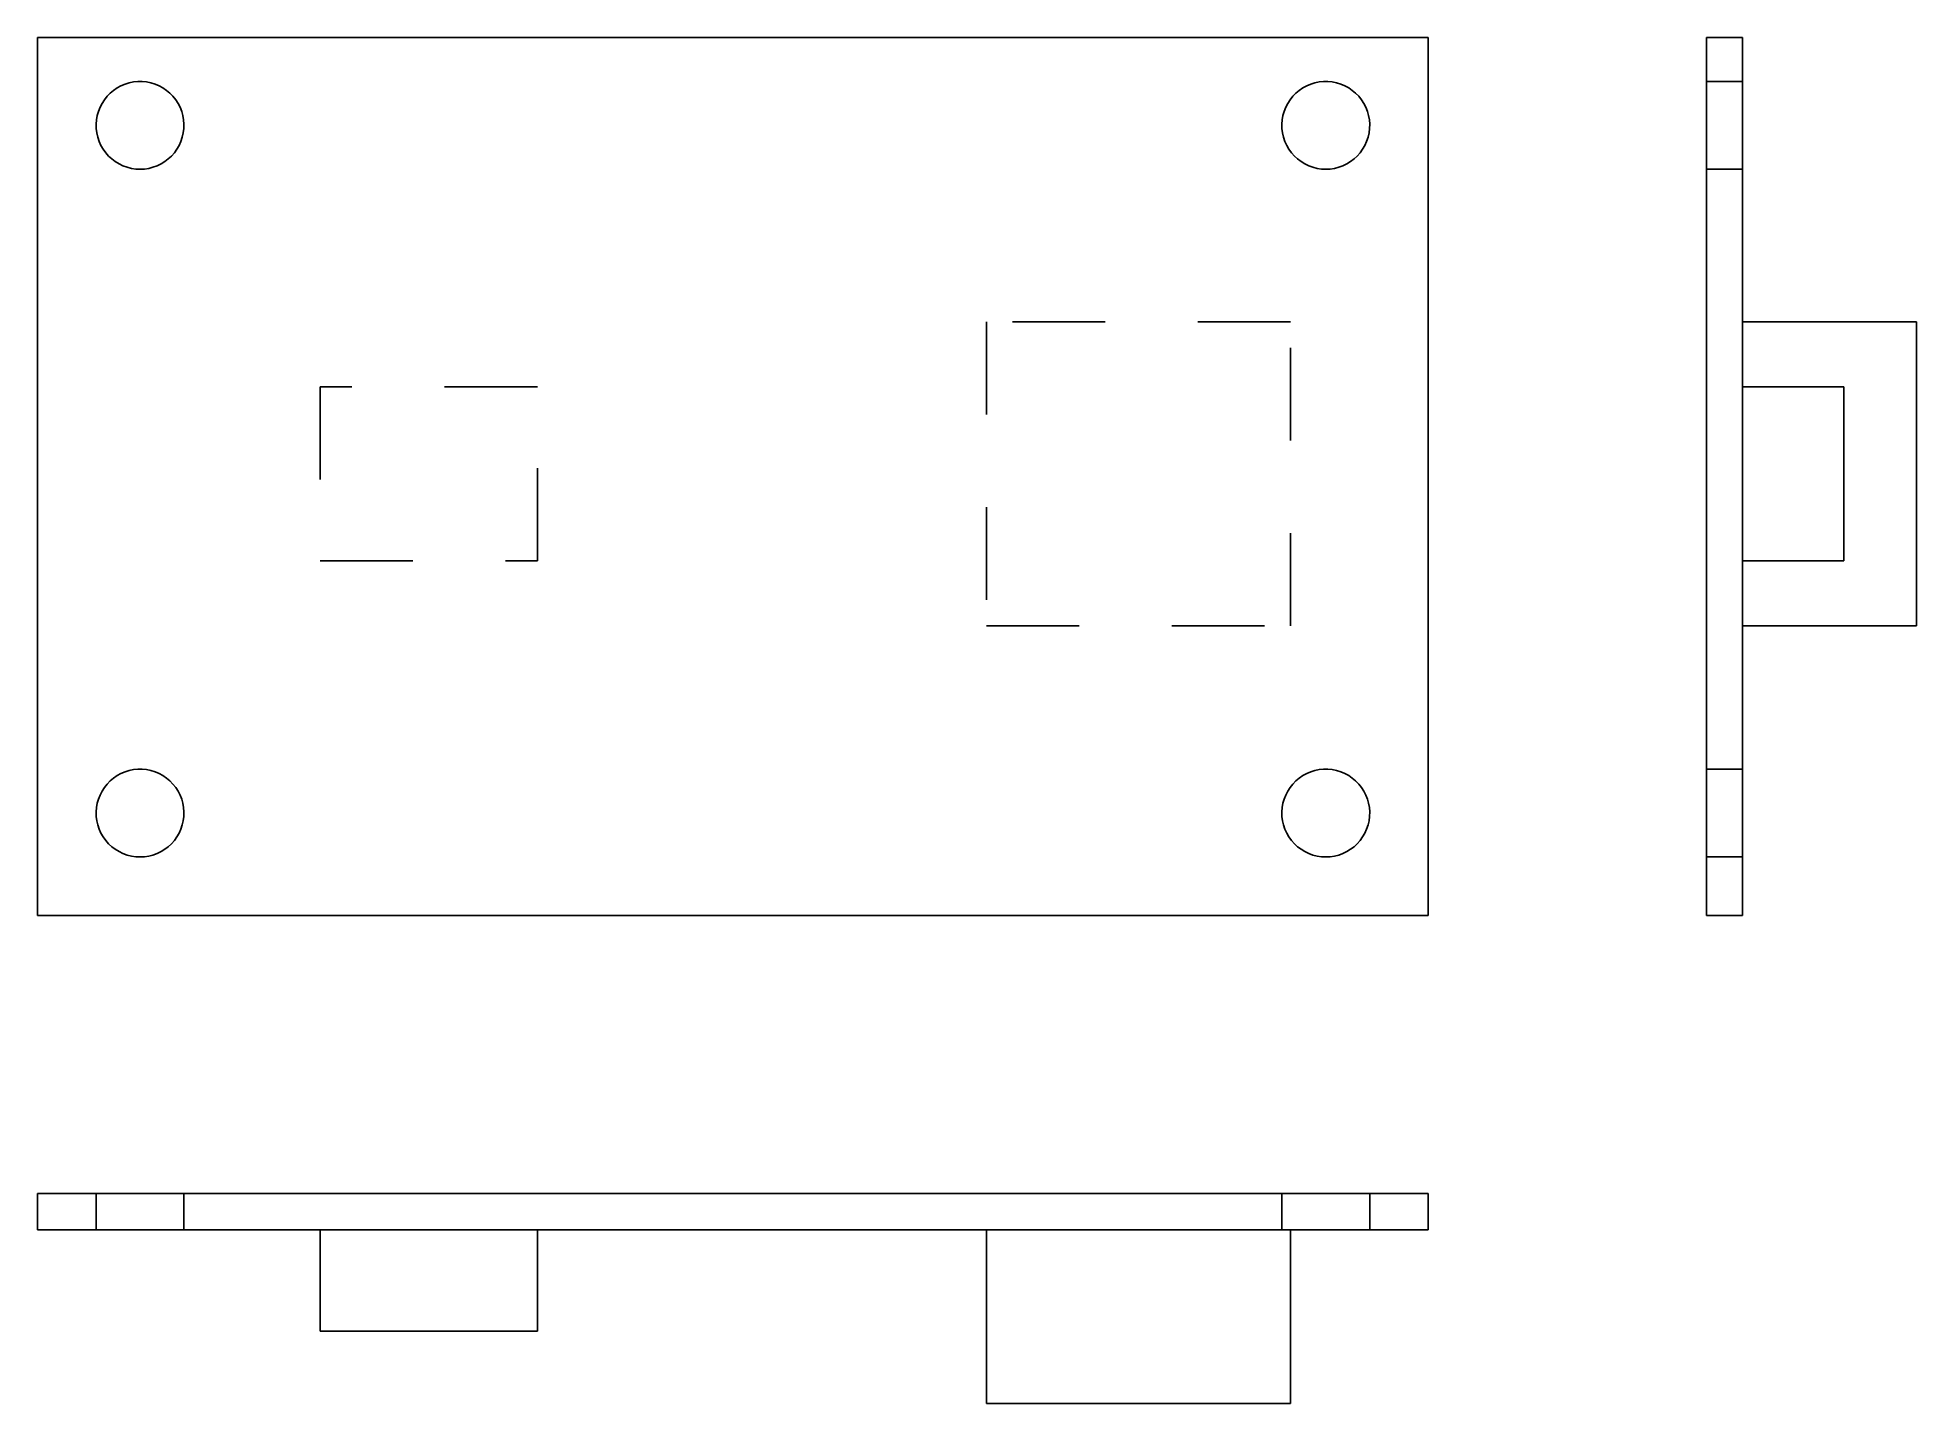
# Model space of a CAD drawing. Extents: x 0 to 2.03, y 0 to 1.47.
import ezdxf

# ---------------------------------------------------------------- set-up
doc = ezdxf.new("R2010")
doc.units = 0
doc.linetypes.add('HIDDEN', pattern=[0.075, 0.050025, -0.024975])
for name, color, linetype in [('FRONT', 7, 'CONTINUOUS'), ('FRONT_HID', 7, 'HIDDEN'), ('LEFT', 7, 'CONTINUOUS'), ('LEFT_HID', 7, 'HIDDEN'), ('TOP', 7, 'CONTINUOUS'), ('TOP_HID', 7, 'HIDDEN')]:
    doc.layers.add(name, color=color, linetype=linetype)

msp = doc.modelspace()

# ---------------------------------------------------------------- linework, layer by layer
at = {"layer": 'FRONT'}
for p, q in [((0, 1.473931), (0, 0.526563)), ((1.5, 1.473931), (0, 1.473931)), ((1.5, 0.526563), (1.5, 1.473931)), ((0.085827, 1.419613), (0.081925, 1.416953)), ((0.089974, 1.421872), (0.085827, 1.419613)), ((0.094325, 1.423706), (0.089974, 1.421872)), ((0.098838, 1.425098), (0.094325, 1.423706)), ((0.103466, 1.426033), (0.098838, 1.425098)), ((0.108165, 1.426504), (0.103466, 1.426033)), ((0.112887, 1.426504), (0.108165, 1.426504)), ((0.117586, 1.426033), (0.112887, 1.426504)), ((0.122215, 1.425098), (0.117586, 1.426033)), ((0.126727, 1.423706), (0.122215, 1.425098)), ((0.131079, 1.421872), (0.126727, 1.423706)), ((0.135226, 1.419613), (0.131079, 1.421872)), ((0.139128, 1.416953), (0.135226, 1.419613)), ((1.364774, 1.419613), (1.360872, 1.416953)), ((1.368921, 1.421872), (1.364774, 1.419613)), ((1.373273, 1.423706), (1.368921, 1.421872)), ((1.377785, 1.425098), (1.373273, 1.423706)), ((1.382414, 1.426033), (1.377785, 1.425098)), ((1.387113, 1.426504), (1.382414, 1.426033)), ((1.391835, 1.426504), (1.387113, 1.426504)), ((1.396534, 1.426033), (1.391835, 1.426504)), ((1.401162, 1.425098), (1.396534, 1.426033)), ((1.405675, 1.423706), (1.401162, 1.425098)), ((1.410026, 1.421872), (1.405675, 1.423706)), ((1.414173, 1.419613), (1.410026, 1.421872)), ((1.418075, 1.416953), (1.414173, 1.419613)), ((0.06735, 1.398676), (0.065624, 1.39428)), ((0.069504, 1.402878), (0.06735, 1.398676)), ((0.072066, 1.406845), (0.069504, 1.402878)), ((0.07501, 1.410537), (0.072066, 1.406845)), ((0.078308, 1.413918), (0.07501, 1.410537)), ((0.081925, 1.416953), (0.078308, 1.413918)), ((0.142745, 1.413918), (0.139128, 1.416953)), ((0.146042, 1.410537), (0.142745, 1.413918)), ((0.148987, 1.406845), (0.146042, 1.410537)), ((0.151549, 1.402878), (0.148987, 1.406845)), ((0.153703, 1.398676), (0.151549, 1.402878)), ((0.155428, 1.39428), (0.153703, 1.398676)), ((1.346297, 1.398676), (1.344572, 1.39428)), ((1.348451, 1.402878), (1.346297, 1.398676)), ((1.351013, 1.406845), (1.348451, 1.402878)), ((1.353958, 1.410537), (1.351013, 1.406845)), ((1.357255, 1.413918), (1.353958, 1.410537)), ((1.360872, 1.416953), (1.357255, 1.413918)), ((1.421692, 1.413918), (1.418075, 1.416953)), ((1.42499, 1.410537), (1.421692, 1.413918)), ((1.427934, 1.406845), (1.42499, 1.410537)), ((1.430496, 1.402878), (1.427934, 1.406845)), ((1.43265, 1.398676), (1.430496, 1.402878)), ((1.434376, 1.39428), (1.43265, 1.398676)), ((0.063526, 1.385084), (0.063173, 1.380375)), ((0.063173, 1.380375), (0.06329, 1.375654)), ((0.064346, 1.389735), (0.063526, 1.385084)), ((0.065624, 1.39428), (0.064346, 1.389735)), ((0.156707, 1.389735), (0.155428, 1.39428)), ((0.157527, 1.385084), (0.156707, 1.389735)), ((0.15788, 1.380375), (0.157527, 1.385084)), ((0.157762, 1.375654), (0.15788, 1.380375)), ((1.342473, 1.385084), (1.34212, 1.380375)), ((1.34212, 1.380375), (1.342238, 1.375654)), ((1.343293, 1.389735), (1.342473, 1.385084)), ((1.344572, 1.39428), (1.343293, 1.389735)), ((1.435654, 1.389735), (1.434376, 1.39428)), ((1.436474, 1.385084), (1.435654, 1.389735)), ((1.436827, 1.380375), (1.436474, 1.385084)), ((1.43671, 1.375654), (1.436827, 1.380375)), ((0.06329, 1.375654), (0.063878, 1.370969)), ((0.063878, 1.370969), (0.064928, 1.366365)), ((0.064928, 1.366365), (0.066432, 1.361888)), ((0.066432, 1.361888), (0.068374, 1.357584)), ((0.152678, 1.357584), (0.15462, 1.361888)), ((0.15462, 1.361888), (0.156124, 1.366365)), ((0.156124, 1.366365), (0.157175, 1.370969)), ((0.157175, 1.370969), (0.157762, 1.375654)), ((1.342238, 1.375654), (1.342825, 1.370969)), ((1.342825, 1.370969), (1.343876, 1.366365)), ((1.343876, 1.366365), (1.34538, 1.361888)), ((1.34538, 1.361888), (1.347322, 1.357584)), ((1.431626, 1.357584), (1.433568, 1.361888)), ((1.433568, 1.361888), (1.435072, 1.366365)), ((1.435072, 1.366365), (1.436122, 1.370969)), ((1.436122, 1.370969), (1.43671, 1.375654)), ((0.068374, 1.357584), (0.070736, 1.353495)), ((0.070736, 1.353495), (0.073492, 1.34966)), ((0.073492, 1.34966), (0.076617, 1.34612)), ((0.076617, 1.34612), (0.080078, 1.342908)), ((0.080078, 1.342908), (0.083843, 1.340056)), ((0.083843, 1.340056), (0.087872, 1.337594)), ((0.087872, 1.337594), (0.092127, 1.335545)), ((0.128926, 1.335545), (0.13318, 1.337594)), ((0.13318, 1.337594), (0.13721, 1.340056)), ((0.13721, 1.340056), (0.140974, 1.342908)), ((0.140974, 1.342908), (0.144436, 1.34612)), ((0.144436, 1.34612), (0.14756, 1.34966)), ((0.14756, 1.34966), (0.150317, 1.353495)), ((0.150317, 1.353495), (0.152678, 1.357584)), ((1.347322, 1.357584), (1.349683, 1.353495)), ((1.349683, 1.353495), (1.35244, 1.34966)), ((1.35244, 1.34966), (1.355564, 1.34612)), ((1.355564, 1.34612), (1.359026, 1.342908)), ((1.359026, 1.342908), (1.36279, 1.340056)), ((1.36279, 1.340056), (1.36682, 1.337594)), ((1.36682, 1.337594), (1.371074, 1.335545)), ((1.407873, 1.335545), (1.412128, 1.337594)), ((1.412128, 1.337594), (1.416157, 1.340056)), ((1.416157, 1.340056), (1.419922, 1.342908)), ((1.419922, 1.342908), (1.423383, 1.34612)), ((1.423383, 1.34612), (1.426508, 1.34966)), ((1.426508, 1.34966), (1.429264, 1.353495)), ((1.429264, 1.353495), (1.431626, 1.357584)), ((0.092127, 1.335545), (0.096564, 1.33393)), ((0.096564, 1.33393), (0.10114, 1.332765)), ((0.10114, 1.332765), (0.10581, 1.332061)), ((0.10581, 1.332061), (0.110526, 1.331826)), ((0.110526, 1.331826), (0.115243, 1.332061)), ((0.115243, 1.332061), (0.119912, 1.332765)), ((0.119912, 1.332765), (0.124488, 1.33393)), ((0.124488, 1.33393), (0.128926, 1.335545)), ((1.371074, 1.335545), (1.375512, 1.33393)), ((1.375512, 1.33393), (1.380088, 1.332765)), ((1.380088, 1.332765), (1.384757, 1.332061)), ((1.384757, 1.332061), (1.389474, 1.331826)), ((1.389474, 1.331826), (1.39419, 1.332061)), ((1.39419, 1.332061), (1.39886, 1.332765)), ((1.39886, 1.332765), (1.403436, 1.33393)), ((1.403436, 1.33393), (1.407873, 1.335545)), ((0.078308, 0.671812), (0.07501, 0.668432)), ((0.081925, 0.674848), (0.078308, 0.671812)), ((0.085827, 0.677508), (0.081925, 0.674848)), ((0.089974, 0.679766), (0.085827, 0.677508)), ((0.094325, 0.681601), (0.089974, 0.679766)), ((0.098838, 0.682992), (0.094325, 0.681601)), ((0.103466, 0.683928), (0.098838, 0.682992)), ((0.108165, 0.684398), (0.103466, 0.683928)), ((0.112887, 0.684398), (0.108165, 0.684398)), ((0.117586, 0.683928), (0.112887, 0.684398)), ((0.122215, 0.682992), (0.117586, 0.683928)), ((0.126727, 0.681601), (0.122215, 0.682992)), ((0.131079, 0.679766), (0.126727, 0.681601)), ((0.135226, 0.677508), (0.131079, 0.679766)), ((0.139128, 0.674848), (0.135226, 0.677508)), ((0.142745, 0.671812), (0.139128, 0.674848)), ((0.146042, 0.668432), (0.142745, 0.671812)), ((1.357255, 0.671812), (1.353958, 0.668432)), ((1.360872, 0.674848), (1.357255, 0.671812)), ((1.364774, 0.677508), (1.360872, 0.674848)), ((1.368921, 0.679766), (1.364774, 0.677508)), ((1.373273, 0.681601), (1.368921, 0.679766)), ((1.377785, 0.682992), (1.373273, 0.681601)), ((1.382414, 0.683928), (1.377785, 0.682992)), ((1.387113, 0.684398), (1.382414, 0.683928)), ((1.391835, 0.684398), (1.387113, 0.684398)), ((1.396534, 0.683928), (1.391835, 0.684398)), ((1.401162, 0.682992), (1.396534, 0.683928)), ((1.405675, 0.681601), (1.401162, 0.682992)), ((1.410026, 0.679766), (1.405675, 0.681601)), ((1.414173, 0.677508), (1.410026, 0.679766)), ((1.418075, 0.674848), (1.414173, 0.677508)), ((1.421692, 0.671812), (1.418075, 0.674848)), ((1.42499, 0.668432), (1.421692, 0.671812)), ((0.065624, 0.652175), (0.064346, 0.647629)), ((0.06735, 0.656571), (0.065624, 0.652175)), ((0.069504, 0.660773), (0.06735, 0.656571)), ((0.072066, 0.66474), (0.069504, 0.660773)), ((0.07501, 0.668432), (0.072066, 0.66474)), ((0.148987, 0.66474), (0.146042, 0.668432)), ((0.151549, 0.660773), (0.148987, 0.66474)), ((0.153703, 0.656571), (0.151549, 0.660773)), ((0.155428, 0.652175), (0.153703, 0.656571)), ((0.156707, 0.647629), (0.155428, 0.652175)), ((1.344572, 0.652175), (1.343293, 0.647629)), ((1.346297, 0.656571), (1.344572, 0.652175)), ((1.348451, 0.660773), (1.346297, 0.656571)), ((1.351013, 0.66474), (1.348451, 0.660773)), ((1.353958, 0.668432), (1.351013, 0.66474)), ((1.427934, 0.66474), (1.42499, 0.668432)), ((1.430496, 0.660773), (1.427934, 0.66474)), ((1.43265, 0.656571), (1.430496, 0.660773)), ((1.434376, 0.652175), (1.43265, 0.656571)), ((1.435654, 0.647629), (1.434376, 0.652175)), ((0.063526, 0.642979), (0.063173, 0.63827)), ((0.063173, 0.63827), (0.06329, 0.633549)), ((0.06329, 0.633549), (0.063878, 0.628863)), ((0.064346, 0.647629), (0.063526, 0.642979)), ((0.063878, 0.628863), (0.064928, 0.62426)), ((0.156124, 0.62426), (0.157175, 0.628863)), ((0.157527, 0.642979), (0.156707, 0.647629)), ((0.157175, 0.628863), (0.157762, 0.633549)), ((0.15788, 0.63827), (0.157527, 0.642979)), ((0.157762, 0.633549), (0.15788, 0.63827)), ((1.342473, 0.642979), (1.34212, 0.63827)), ((1.34212, 0.63827), (1.342238, 0.633549)), ((1.342238, 0.633549), (1.342825, 0.628863)), ((1.343293, 0.647629), (1.342473, 0.642979)), ((1.342825, 0.628863), (1.343876, 0.62426)), ((1.435072, 0.62426), (1.436122, 0.628863)), ((1.436474, 0.642979), (1.435654, 0.647629)), ((1.436122, 0.628863), (1.43671, 0.633549)), ((1.436827, 0.63827), (1.436474, 0.642979)), ((1.43671, 0.633549), (1.436827, 0.63827)), ((0.064928, 0.62426), (0.066432, 0.619783)), ((0.066432, 0.619783), (0.068374, 0.615479)), ((0.068374, 0.615479), (0.070736, 0.611389)), ((0.070736, 0.611389), (0.073492, 0.607555)), ((0.14756, 0.607555), (0.150317, 0.611389)), ((0.150317, 0.611389), (0.152678, 0.615479)), ((0.152678, 0.615479), (0.15462, 0.619783)), ((0.15462, 0.619783), (0.156124, 0.62426)), ((1.343876, 0.62426), (1.34538, 0.619783)), ((1.34538, 0.619783), (1.347322, 0.615479)), ((1.347322, 0.615479), (1.349683, 0.611389)), ((1.349683, 0.611389), (1.35244, 0.607555)), ((1.426508, 0.607555), (1.429264, 0.611389)), ((1.429264, 0.611389), (1.431626, 0.615479)), ((1.431626, 0.615479), (1.433568, 0.619783)), ((1.433568, 0.619783), (1.435072, 0.62426)), ((0.073492, 0.607555), (0.076617, 0.604014)), ((0.076617, 0.604014), (0.080078, 0.600803)), ((0.080078, 0.600803), (0.083843, 0.597951)), ((0.083843, 0.597951), (0.087872, 0.595489)), ((0.087872, 0.595489), (0.092127, 0.59344)), ((0.092127, 0.59344), (0.096564, 0.591825)), ((0.096564, 0.591825), (0.10114, 0.59066)), ((0.10114, 0.59066), (0.10581, 0.589956)), ((0.10581, 0.589956), (0.110526, 0.58972)), ((0.110526, 0.58972), (0.115243, 0.589956)), ((0.115243, 0.589956), (0.119912, 0.59066)), ((0.119912, 0.59066), (0.124488, 0.591825)), ((0.124488, 0.591825), (0.128926, 0.59344)), ((0.128926, 0.59344), (0.13318, 0.595489)), ((0.13318, 0.595489), (0.13721, 0.597951)), ((0.13721, 0.597951), (0.140974, 0.600803)), ((0.140974, 0.600803), (0.144436, 0.604014)), ((0.144436, 0.604014), (0.14756, 0.607555)), ((1.35244, 0.607555), (1.355564, 0.604014)), ((1.355564, 0.604014), (1.359026, 0.600803)), ((1.359026, 0.600803), (1.36279, 0.597951)), ((1.36279, 0.597951), (1.36682, 0.595489)), ((1.36682, 0.595489), (1.371074, 0.59344)), ((1.371074, 0.59344), (1.375512, 0.591825)), ((1.375512, 0.591825), (1.380088, 0.59066)), ((1.380088, 0.59066), (1.384757, 0.589956)), ((1.384757, 0.589956), (1.389474, 0.58972)), ((1.389474, 0.58972), (1.39419, 0.589956)), ((1.39419, 0.589956), (1.39886, 0.59066)), ((1.39886, 0.59066), (1.403436, 0.591825)), ((1.403436, 0.591825), (1.407873, 0.59344)), ((1.407873, 0.59344), (1.412128, 0.595489)), ((1.412128, 0.595489), (1.416157, 0.597951)), ((1.416157, 0.597951), (1.419922, 0.600803)), ((1.419922, 0.600803), (1.423383, 0.604014)), ((1.423383, 0.604014), (1.426508, 0.607555)), ((0, 0.526563), (1.5, 0.526563))]:
    msp.add_line(p, q, dxfattribs=at)
at = {"layer": 'FRONT_HID', "linetype": 'HIDDEN'}
for p, q in [((1.023438, 1.167188), (1.023438, 0.839063)), ((1.351562, 1.167188), (1.023438, 1.167188)), ((1.351562, 1.167188), (1.023438, 1.167188)), ((1.023438, 1.167188), (1.023438, 0.839063)), ((1.351562, 0.839063), (1.351562, 1.167188)), ((1.351562, 0.839063), (1.351562, 1.167188)), ((0.304688, 1.096875), (0.304688, 0.909375)), ((0.539063, 1.096875), (0.304688, 1.096875)), ((0.304688, 1.096875), (0.304688, 0.909375)), ((0.539063, 1.096875), (0.304688, 1.096875)), ((0.539063, 0.909375), (0.539063, 1.096875)), ((0.539063, 0.909375), (0.539063, 1.096875)), ((0.304688, 0.909375), (0.539063, 0.909375)), ((0.304688, 0.909375), (0.539063, 0.909375)), ((1.023438, 0.839063), (1.351562, 0.839063)), ((1.023438, 0.839063), (1.351562, 0.839063))]:
    msp.add_line(p, q, dxfattribs=at)
at = {"layer": 'LEFT'}
for p, q in [((1.8, 1.473931), (1.839063, 1.473931)), ((1.8, 1.473931), (1.8, 0.526563)), ((1.839063, 1.473931), (1.839063, 0.526563)), ((1.839063, 1.167188), (2.026563, 1.167188)), ((2.026563, 1.167188), (2.026563, 0.839063)), ((1.839063, 1.096875), (1.948438, 1.096875)), ((1.948438, 1.096875), (1.948438, 0.909375)), ((1.839063, 0.909375), (1.948438, 0.909375)), ((1.839063, 0.839063), (2.026563, 0.839063)), ((1.8, 0.526563), (1.839063, 0.526563))]:
    msp.add_line(p, q, dxfattribs=at)
at = {"layer": 'LEFT_HID', "linetype": 'HIDDEN'}
for p, q in [((1.839063, 0.526563), (1.839063, 1.473931)), ((1.8, 1.331826), (1.8, 1.426562)), ((1.8, 1.426562), (1.8, 1.331826)), ((1.8, 1.331826), (1.8, 1.426562)), ((1.8, 1.426562), (1.8, 1.331826)), ((1.839063, 1.426562), (1.8, 1.426562)), ((1.839063, 1.426562), (1.8, 1.426562)), ((1.839063, 1.331826), (1.839063, 1.426562)), ((1.839063, 1.426562), (1.839063, 1.331826)), ((1.839063, 1.331826), (1.839063, 1.426562)), ((1.839063, 1.426562), (1.839063, 1.331826)), ((1.8, 1.331826), (1.839063, 1.331826)), ((1.8, 1.331826), (1.839063, 1.331826)), ((1.839063, 1.167188), (1.839063, 0.839063)), ((1.839063, 0.839063), (1.839063, 1.167188)), ((2.026563, 0.839063), (2.026563, 1.167188)), ((1.839063, 1.096875), (1.839063, 0.909375)), ((1.839063, 0.909375), (1.839063, 1.096875)), ((1.8, 0.58972), (1.8, 0.684457)), ((1.8, 0.684457), (1.8, 0.58972)), ((1.8, 0.58972), (1.8, 0.684457)), ((1.8, 0.684457), (1.8, 0.58972)), ((1.839063, 0.684457), (1.8, 0.684457)), ((1.839063, 0.684457), (1.8, 0.684457)), ((1.839063, 0.58972), (1.839063, 0.684457)), ((1.839063, 0.684457), (1.839063, 0.58972)), ((1.839063, 0.58972), (1.839063, 0.684457)), ((1.839063, 0.684457), (1.839063, 0.58972)), ((1.8, 0.58972), (1.839063, 0.58972)), ((1.8, 0.58972), (1.839063, 0.58972))]:
    msp.add_line(p, q, dxfattribs=at)
at = {"layer": 'TOP'}
for p, q in [((0, 0.226563), (0, 0.1875)), ((1.5, 0.226563), (0, 0.226563)), ((1.5, 0.226563), (1.5, 0.1875)), ((1.5, 0.1875), (0, 0.1875)), ((0.304688, 0.1875), (0.304688, 0.078125)), ((0.539062, 0.1875), (0.539062, 0.078125)), ((1.023438, 0.1875), (1.023438, 0)), ((1.351562, 0.1875), (1.351562, 0)), ((0.539062, 0.078125), (0.304688, 0.078125)), ((1.351562, 0), (1.023438, 0))]:
    msp.add_line(p, q, dxfattribs=at)
at = {"layer": 'TOP_HID', "linetype": 'HIDDEN'}
for p, q in [((0.157895, 0.226563), (0.063158, 0.226563)), ((0.063158, 0.226563), (0.110526, 0.226563)), ((0.157895, 0.226563), (0.063158, 0.226563)), ((0.063158, 0.226563), (0.110526, 0.226563)), ((0.063158, 0.1875), (0.063158, 0.226563)), ((0.063158, 0.1875), (0.063158, 0.226563)), ((0.110526, 0.226563), (0.157895, 0.226563)), ((0.110526, 0.226563), (0.157895, 0.226563)), ((0.157895, 0.1875), (0.157895, 0.226563)), ((0.157895, 0.1875), (0.157895, 0.226563)), ((1.436842, 0.226563), (1.342105, 0.226563)), ((1.342105, 0.226563), (1.389474, 0.226563)), ((1.436842, 0.226563), (1.342105, 0.226563)), ((1.342105, 0.226563), (1.389474, 0.226563)), ((1.342105, 0.1875), (1.342105, 0.226563)), ((1.342105, 0.1875), (1.342105, 0.226563)), ((1.389474, 0.226563), (1.436842, 0.226563)), ((1.389474, 0.226563), (1.436842, 0.226563)), ((1.436842, 0.1875), (1.436842, 0.226563)), ((1.436842, 0.1875), (1.436842, 0.226563)), ((0, 0.1875), (1.5, 0.1875)), ((0.157895, 0.1875), (0.063158, 0.1875)), ((0.063158, 0.1875), (0.110526, 0.1875)), ((0.157895, 0.1875), (0.063158, 0.1875)), ((0.063158, 0.1875), (0.110526, 0.1875)), ((0.110526, 0.1875), (0.157895, 0.1875)), ((0.110526, 0.1875), (0.157895, 0.1875)), ((0.304688, 0.1875), (0.539062, 0.1875)), ((0.539062, 0.1875), (0.304688, 0.1875)), ((1.023438, 0.1875), (1.351562, 0.1875)), ((1.351562, 0.1875), (1.023438, 0.1875)), ((1.436842, 0.1875), (1.342105, 0.1875)), ((1.342105, 0.1875), (1.389474, 0.1875)), ((1.436842, 0.1875), (1.342105, 0.1875)), ((1.342105, 0.1875), (1.389474, 0.1875)), ((1.389474, 0.1875), (1.436842, 0.1875)), ((1.389474, 0.1875), (1.436842, 0.1875)), ((0.304688, 0.078125), (0.539062, 0.078125)), ((1.023438, 0), (1.351562, 0))]:
    msp.add_line(p, q, dxfattribs=at)

doc.saveas('drawing.dxf')
